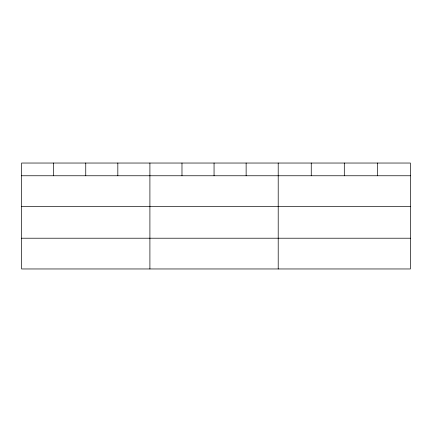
<?xml version="1.0" encoding="UTF-8"?>
<svg xmlns="http://www.w3.org/2000/svg" width="432" height="432" viewBox="0 0 432 432"><rect width="100%" height="100%" fill="white"/><g stroke="black" fill="none" stroke-linecap="round" stroke-linejoin="round"><path stroke-width="0.65" d="M410.4 206.518L410.4 163.037L21.6 163.037L21.6 268.963L410.4 268.963L410.4 206.518L21.6 206.518M21.6 175.759L410.4 175.759M21.6 238.21L410.4 238.21M377.352 163.037L377.352 175.759M344.304 163.037L344.304 175.759M311.256 163.037L311.256 175.759M278.208 163.037L278.208 268.963M246.132 163.037L246.132 175.759M214.056 163.037L214.056 175.759M181.98 163.037L181.98 175.759M149.904 163.037L149.904 268.963M117.828 163.037L117.828 175.759M85.752 163.037L85.752 175.759M53.676 163.037L53.676 175.759"/></g></svg>
